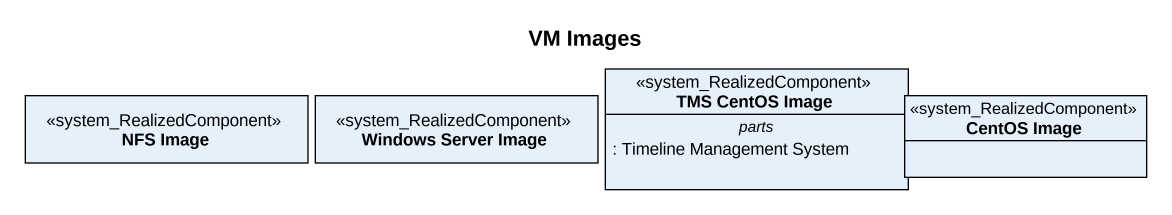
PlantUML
@startuml
title VM Images
hide circle
hide empty members
class "TMS CentOS Image" as TMS_CentOS_Image <<system_RealizedComponent>> {
  -- parts --
  : Timeline Management System
}
class "NFS Image" as NFS_Image <<system_RealizedComponent>>
class "Windows Server Image" as Windows_Server_Image <<system_RealizedComponent>>
class "CentOS Image" as CentOS_Image <<system_RealizedComponent>>
@enduml
